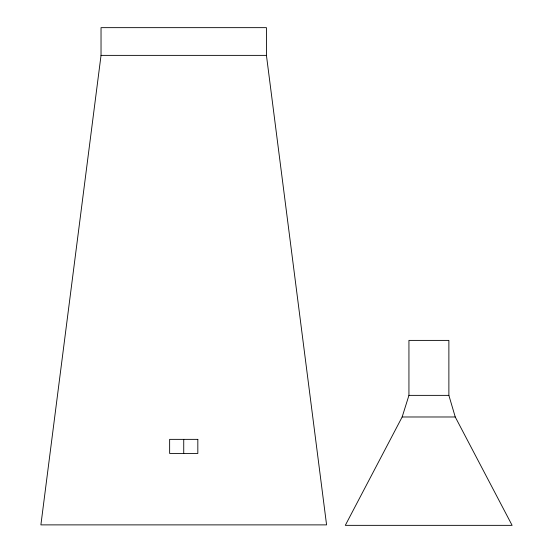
<?xml version="1.0" encoding="UTF-8"?>
<svg xmlns="http://www.w3.org/2000/svg" width="553" height="553" viewBox="0 0 553 553"><rect width="100%" height="100%" fill="white"/><g stroke="black" fill="none" stroke-linecap="round" stroke-linejoin="round"><path stroke-width="0.83" d="M101.033 55.376L40.887 524.88L326.581 524.88L266.435 55.376L266.435 27.65L101.033 27.65L101.033 55.376L266.435 55.376M402.155 416.983L408.937 395.367L408.937 340.392L448.877 340.392L448.877 395.367L455.25 416.983L512.113 525.35L345.3 525.35L402.155 416.983L455.25 416.983M408.937 395.367L448.877 395.367M183.734 439.359L183.734 453.46M197.829 439.359L169.64 439.359L169.64 453.46L197.829 453.46L197.829 439.359"/></g></svg>
